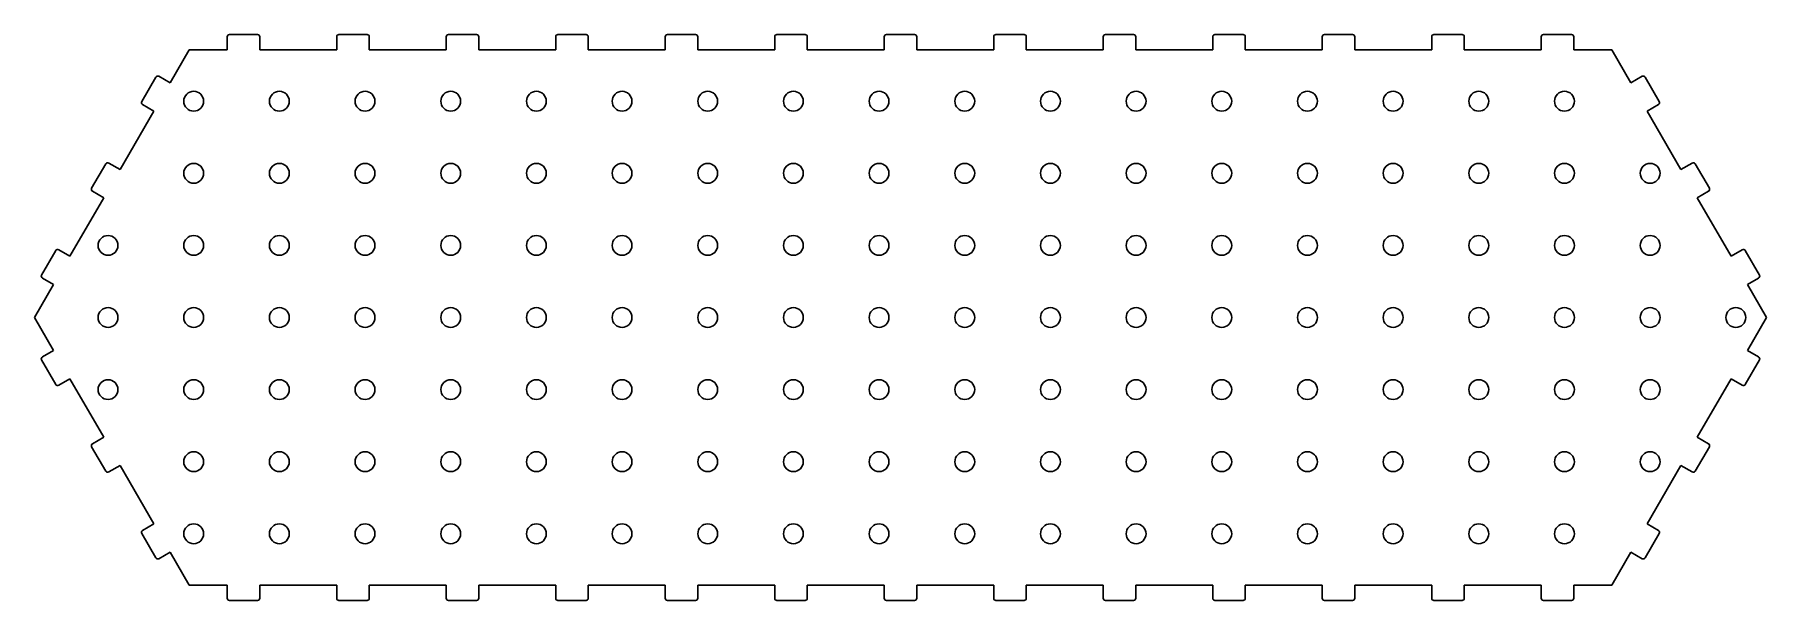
# Model space of a CAD drawing. Header units: millimetres. Extents: x -773 to 24, y -130 to 130.
import ezdxf

# ---------------------------------------------------------------- set-up
doc = ezdxf.new("R2010")
doc.units = ezdxf.units.MM

msp = doc.modelspace()

# ---------------------------------------------------------------- linework, layer by layer
at = {"color": 7, "linetype": 'Continuous', "lineweight": 25}
for p, q in [((-683.95, 123.06), (-683.95, 129.06)), ((-682.95, 130.06), (-669.95, 130.06)), ((-668.95, 123.06), (-668.95, 129.06)), ((-633.59, 123.06), (-633.59, 129.06)), ((-632.59, 130.06), (-619.59, 130.06)), ((-618.59, 123.06), (-618.59, 129.06)), ((-583.23, 123.06), (-583.23, 129.06)), ((-582.23, 130.06), (-569.23, 130.06)), ((-568.23, 123.06), (-568.23, 129.06)), ((-532.88, 123.06), (-532.88, 129.06)), ((-531.88, 130.06), (-518.88, 130.06)), ((-517.88, 123.06), (-517.88, 129.06)), ((-482.52, 123.06), (-482.52, 129.06)), ((-481.52, 130.06), (-468.52, 130.06)), ((-467.52, 123.06), (-467.52, 129.06)), ((-432.16, 123.06), (-432.16, 129.06)), ((-431.16, 130.06), (-418.16, 130.06)), ((-417.16, 123.06), (-417.16, 129.06)), ((-381.8, 123.06), (-381.8, 129.06)), ((-380.8, 130.06), (-367.8, 130.06)), ((-366.8, 123.06), (-366.8, 129.06)), ((-331.44, 123.06), (-331.44, 129.06)), ((-330.44, 130.06), (-317.44, 130.06)), ((-316.44, 123.06), (-316.44, 129.06)), ((-281.08, 123.06), (-281.08, 129.06)), ((-280.08, 130.06), (-267.08, 130.06)), ((-266.08, 123.06), (-266.08, 129.06)), ((-230.72, 123.06), (-230.72, 129.06)), ((-229.72, 130.06), (-216.72, 130.06)), ((-215.72, 123.06), (-215.72, 129.06)), ((-180.37, 123.06), (-180.37, 129.06)), ((-179.37, 130.06), (-166.37, 130.06)), ((-165.37, 123.06), (-165.37, 129.06)), ((-130.01, 123.06), (-130.01, 129.06)), ((-129.01, 130.06), (-116.01, 130.06)), ((-115.01, 123.06), (-115.01, 129.06)), ((-79.65, 123.06), (-79.65, 129.06)), ((-78.65, 130.06), (-65.65, 130.06)), ((-64.65, 123.06), (-64.65, 129.06)), ((-701.45, 123.06), (-710.2, 107.91)), ((-701.45, 123.06), (-683.95, 123.06)), ((-668.95, 123.06), (-633.59, 123.06)), ((-618.59, 123.06), (-583.23, 123.06)), ((-568.23, 123.06), (-532.88, 123.06)), ((-517.88, 123.06), (-482.52, 123.06)), ((-467.52, 123.06), (-432.16, 123.06)), ((-417.16, 123.06), (-381.8, 123.06)), ((-366.8, 123.06), (-331.44, 123.06)), ((-316.44, 123.06), (-281.08, 123.06)), ((-266.08, 123.06), (-230.72, 123.06)), ((-215.72, 123.06), (-180.37, 123.06)), ((-165.37, 123.06), (-130.01, 123.06)), ((-115.01, 123.06), (-79.65, 123.06)), ((-64.65, 123.06), (-47.15, 123.06)), ((-47.15, 123.06), (-38.4, 107.91)), ((-716.76, 110.54), (-723.26, 99.28)), ((-715.4, 110.91), (-710.2, 107.91)), ((-33.2, 110.91), (-38.4, 107.91)), ((-31.84, 110.54), (-25.34, 99.28)), ((-722.9, 97.92), (-717.7, 94.92)), ((-25.7, 97.92), (-30.9, 94.92)), ((-717.7, 94.92), (-733.23, 68.03)), ((-30.9, 94.92), (-15.37, 68.03)), ((-739.79, 70.66), (-746.29, 59.4)), ((-738.42, 71.03), (-733.23, 68.03)), ((-10.18, 71.03), (-15.37, 68.03)), ((-8.81, 70.66), (-2.31, 59.4)), ((-745.92, 58.04), (-740.73, 55.04)), ((-2.68, 58.04), (-7.87, 55.04)), ((-740.73, 55.04), (-756.25, 28.15)), ((-7.87, 55.04), (7.65, 28.15)), ((-762.81, 30.78), (-769.31, 19.52)), ((-761.45, 31.15), (-756.25, 28.15)), ((12.85, 31.15), (7.65, 28.15)), ((14.21, 30.78), (20.71, 19.52)), ((-768.95, 18.16), (-763.75, 15.16)), ((20.35, 18.16), (15.15, 15.16)), ((-763.75, 15.16), (-772.5, 0)), ((15.15, 15.16), (23.9, 0)), ((-763.75, -15.16), (-772.5, 0)), ((15.15, -15.16), (23.9, 0)), ((-768.95, -18.16), (-763.75, -15.16)), ((20.35, -18.16), (15.15, -15.16)), ((-762.81, -30.78), (-769.31, -19.52)), ((14.21, -30.78), (20.71, -19.52)), ((-761.45, -31.15), (-756.25, -28.15)), ((-740.73, -55.04), (-756.25, -28.15)), ((-7.87, -55.04), (7.65, -28.15)), ((12.85, -31.15), (7.65, -28.15)), ((-745.92, -58.04), (-740.73, -55.04)), ((-2.68, -58.04), (-7.87, -55.04)), ((-739.79, -70.66), (-746.29, -59.4)), ((-8.81, -70.66), (-2.31, -59.4)), ((-738.42, -71.03), (-733.23, -68.03)), ((-717.7, -94.92), (-733.23, -68.03)), ((-30.9, -94.92), (-15.37, -68.03)), ((-10.18, -71.03), (-15.37, -68.03)), ((-722.9, -97.92), (-717.7, -94.92)), ((-25.7, -97.92), (-30.9, -94.92)), ((-716.76, -110.54), (-723.26, -99.28)), ((-31.84, -110.54), (-25.34, -99.28)), ((-715.4, -110.91), (-710.2, -107.91)), ((-701.45, -123.06), (-710.2, -107.91)), ((-47.15, -123.06), (-38.4, -107.91)), ((-33.2, -110.91), (-38.4, -107.91)), ((-701.45, -123.06), (-683.95, -123.06)), ((-683.95, -123.06), (-683.95, -129.06)), ((-668.95, -123.06), (-668.95, -129.06)), ((-668.95, -123.06), (-633.59, -123.06)), ((-633.59, -123.06), (-633.59, -129.06)), ((-618.59, -123.06), (-618.59, -129.06)), ((-618.59, -123.06), (-583.23, -123.06)), ((-583.23, -123.06), (-583.23, -129.06)), ((-568.23, -123.06), (-568.23, -129.06)), ((-568.23, -123.06), (-532.88, -123.06)), ((-532.88, -123.06), (-532.88, -129.06)), ((-517.88, -123.06), (-517.88, -129.06)), ((-517.88, -123.06), (-482.52, -123.06)), ((-482.52, -123.06), (-482.52, -129.06)), ((-467.52, -123.06), (-467.52, -129.06)), ((-467.52, -123.06), (-432.16, -123.06)), ((-432.16, -123.06), (-432.16, -129.06)), ((-417.16, -123.06), (-417.16, -129.06)), ((-417.16, -123.06), (-381.8, -123.06)), ((-381.8, -123.06), (-381.8, -129.06)), ((-366.8, -123.06), (-366.8, -129.06)), ((-366.8, -123.06), (-331.44, -123.06)), ((-331.44, -123.06), (-331.44, -129.06)), ((-316.44, -123.06), (-316.44, -129.06)), ((-316.44, -123.06), (-281.08, -123.06)), ((-281.08, -123.06), (-281.08, -129.06)), ((-266.08, -123.06), (-266.08, -129.06)), ((-266.08, -123.06), (-230.72, -123.06)), ((-230.72, -123.06), (-230.72, -129.06)), ((-215.72, -123.06), (-215.72, -129.06)), ((-215.72, -123.06), (-180.37, -123.06)), ((-180.37, -123.06), (-180.37, -129.06)), ((-165.37, -123.06), (-165.37, -129.06)), ((-165.37, -123.06), (-130.01, -123.06)), ((-130.01, -123.06), (-130.01, -129.06)), ((-115.01, -123.06), (-115.01, -129.06)), ((-115.01, -123.06), (-79.65, -123.06)), ((-79.65, -123.06), (-79.65, -129.06)), ((-64.65, -123.06), (-64.65, -129.06)), ((-64.65, -123.06), (-47.15, -123.06)), ((-682.95, -130.06), (-669.95, -130.06)), ((-632.59, -130.06), (-619.59, -130.06)), ((-582.23, -130.06), (-569.23, -130.06)), ((-531.88, -130.06), (-518.88, -130.06)), ((-481.52, -130.06), (-468.52, -130.06)), ((-431.16, -130.06), (-418.16, -130.06)), ((-380.8, -130.06), (-367.8, -130.06)), ((-330.44, -130.06), (-317.44, -130.06)), ((-280.08, -130.06), (-267.08, -130.06)), ((-229.72, -130.06), (-216.72, -130.06)), ((-179.37, -130.06), (-166.37, -130.06)), ((-129.01, -130.06), (-116.01, -130.06)), ((-78.65, -130.06), (-65.65, -130.06))]:
    msp.add_line(p, q, dxfattribs=at)
for centre in [(-699.35, 99.45), (-659.95, 99.45), (-620.55, 99.45), (-581.15, 99.45), (-541.75, 99.45), (-502.35, 99.45), (-462.95, 99.45), (-423.55, 99.45), (-384.15, 99.45), (-344.75, 99.45), (-305.35, 99.45), (-265.95, 99.45), (-226.55, 99.45), (-187.15, 99.45), (-147.75, 99.45), (-108.35, 99.45), (-68.95, 99.45), (-699.35, 66.3), (-659.95, 66.3), (-620.55, 66.3), (-581.15, 66.3), (-541.75, 66.3), (-502.35, 66.3), (-462.95, 66.3), (-423.55, 66.3), (-384.15, 66.3), (-344.75, 66.3), (-305.35, 66.3), (-265.95, 66.3), (-226.55, 66.3), (-187.15, 66.3), (-147.75, 66.3), (-108.35, 66.3), (-68.95, 66.3), (-29.55, 66.3), (-738.75, 33.15), (-699.35, 33.15), (-659.95, 33.15), (-620.55, 33.15), (-581.15, 33.15), (-541.75, 33.15), (-502.35, 33.15), (-462.95, 33.15), (-423.55, 33.15), (-384.15, 33.15), (-344.75, 33.15), (-305.35, 33.15), (-265.95, 33.15), (-226.55, 33.15), (-187.15, 33.15), (-147.75, 33.15), (-108.35, 33.15), (-68.95, 33.15), (-29.55, 33.15), (-738.75, 0), (-699.35, 0), (-659.95, 0), (-620.55, 0), (-581.15, 0), (-541.75, 0), (-502.35, 0), (-462.95, 0), (-423.55, 0), (-384.15, 0), (-344.75, 0), (-305.35, 0), (-265.95, 0), (-226.55, 0), (-187.15, 0), (-147.75, 0), (-108.35, 0), (-68.95, 0), (-29.55, 0), (9.85, 0), (-738.75, -33.15), (-699.35, -33.15), (-659.95, -33.15), (-620.55, -33.15), (-581.15, -33.15), (-541.75, -33.15), (-502.35, -33.15), (-462.95, -33.15), (-423.55, -33.15), (-384.15, -33.15), (-344.75, -33.15), (-305.35, -33.15), (-265.95, -33.15), (-226.55, -33.15), (-187.15, -33.15), (-147.75, -33.15), (-108.35, -33.15), (-68.95, -33.15), (-29.55, -33.15), (-699.35, -66.3), (-659.95, -66.3), (-620.55, -66.3), (-581.15, -66.3), (-541.75, -66.3), (-502.35, -66.3), (-462.95, -66.3), (-423.55, -66.3), (-384.15, -66.3), (-344.75, -66.3), (-305.35, -66.3), (-265.95, -66.3), (-226.55, -66.3), (-187.15, -66.3), (-147.75, -66.3), (-108.35, -66.3), (-68.95, -66.3), (-29.55, -66.3), (-699.35, -99.45), (-659.95, -99.45), (-620.55, -99.45), (-581.15, -99.45), (-541.75, -99.45), (-502.35, -99.45), (-462.95, -99.45), (-423.55, -99.45), (-384.15, -99.45), (-344.75, -99.45), (-305.35, -99.45), (-265.95, -99.45), (-226.55, -99.45), (-187.15, -99.45), (-147.75, -99.45), (-108.35, -99.45), (-68.95, -99.45)]:
    msp.add_circle(centre, 4.56, dxfattribs=at)
for centre, start, end in [((-682.95, 129.06), 90, 180), ((-669.95, 129.06), 0, 90), ((-632.59, 129.06), 90, 180), ((-619.59, 129.06), 0, 90), ((-582.23, 129.06), 90, 180), ((-569.23, 129.06), 0, 90), ((-531.88, 129.06), 90, 180), ((-518.88, 129.06), 0, 90), ((-481.52, 129.06), 90, 180), ((-468.52, 129.06), 0, 90), ((-431.16, 129.06), 90, 180), ((-418.16, 129.06), 0, 90), ((-380.8, 129.06), 90, 180), ((-367.8, 129.06), 0, 90), ((-330.44, 129.06), 90, 180), ((-317.44, 129.06), 0, 90), ((-280.08, 129.06), 90, 180), ((-267.08, 129.06), 0, 90), ((-229.72, 129.06), 90, 180), ((-216.72, 129.06), 0, 90), ((-179.37, 129.06), 90, 180), ((-166.37, 129.06), 0, 90), ((-129.01, 129.06), 90, 180), ((-116.01, 129.06), 0, 90), ((-78.65, 129.06), 90, 180), ((-65.65, 129.06), 0, 90), ((-715.9, 110.04), 60, 150), ((-32.7, 110.04), 30, 120), ((-722.4, 98.78), 150, 240), ((-26.2, 98.78), 300, 30), ((-738.92, 70.16), 60, 150), ((-9.68, 70.16), 30, 120), ((-745.42, 58.9), 150, 240), ((-3.18, 58.9), 300, 30), ((-761.95, 30.28), 60, 150), ((13.35, 30.28), 30, 120), ((-768.45, 19.02), 150, 240), ((19.85, 19.02), 300, 30), ((-768.45, -19.02), 120, 210), ((19.85, -19.02), 330, 60), ((-761.95, -30.28), 210, 300), ((13.35, -30.28), 240, 330), ((-745.42, -58.9), 120, 210), ((-3.18, -58.9), 330, 60), ((-738.92, -70.16), 210, 300), ((-9.68, -70.16), 240, 330), ((-722.4, -98.78), 120, 210), ((-26.2, -98.78), 330, 60), ((-715.9, -110.04), 210, 300), ((-32.7, -110.04), 240, 330), ((-682.95, -129.06), 180, 270), ((-669.95, -129.06), 270, 0), ((-632.59, -129.06), 180, 270), ((-619.59, -129.06), 270, 0), ((-582.23, -129.06), 180, 270), ((-569.23, -129.06), 270, 0), ((-531.88, -129.06), 180, 270), ((-518.88, -129.06), 270, 0), ((-481.52, -129.06), 180, 270), ((-468.52, -129.06), 270, 0), ((-431.16, -129.06), 180, 270), ((-418.16, -129.06), 270, 0), ((-380.8, -129.06), 180, 270), ((-367.8, -129.06), 270, 0), ((-330.44, -129.06), 180, 270), ((-317.44, -129.06), 270, 0), ((-280.08, -129.06), 180, 270), ((-267.08, -129.06), 270, 0), ((-229.72, -129.06), 180, 270), ((-216.72, -129.06), 270, 0), ((-179.37, -129.06), 180, 270), ((-166.37, -129.06), 270, 0), ((-129.01, -129.06), 180, 270), ((-116.01, -129.06), 270, 0), ((-78.65, -129.06), 180, 270), ((-65.65, -129.06), 270, 0)]:
    msp.add_arc(centre, 1, start, end, dxfattribs=at)

doc.saveas('drawing.dxf')
